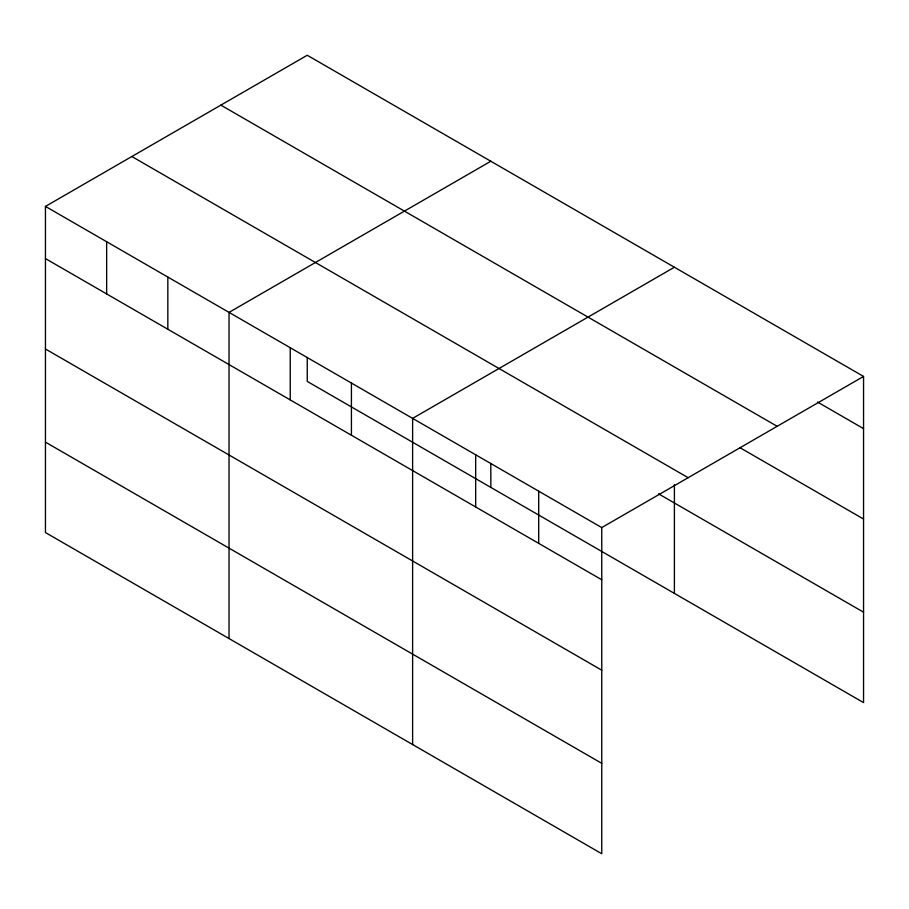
<?xml version="1.0" encoding="UTF-8"?>
<svg xmlns="http://www.w3.org/2000/svg" width="909" height="909" viewBox="0 0 909 909"><rect width="100%" height="100%" fill="white"/><g stroke="black" fill="none" stroke-linecap="round" stroke-linejoin="round"><path stroke-width="1.36" d="M45.45 206.4L601.758 527.584L601.758 853.744L45.45 532.56L45.45 206.4L307.242 55.256L863.55 376.44L863.55 702.6L307.242 381.416L307.242 357.407M490.826 161.245L229.034 312.389L229.034 638.55M674.398 267.235L412.618 418.379L412.618 744.539M601.758 527.584L863.55 376.44M817.475 402.028L863.55 428.628M220.853 105.126L777.161 426.31M739.881 447.637L863.55 519.039M131.839 156.518L688.147 477.702M658.491 493.803L863.55 612.189M45.45 258.588L601.758 579.772M45.45 348.999L601.758 670.183M45.45 442.149L601.758 763.333M674.398 484.645L674.398 593.407M538.707 491.178L538.707 543.377M490.826 463.397L490.826 487.406M475.668 454.773L475.668 506.972M351.419 383.053L351.419 435.241M290.232 347.715L290.232 399.915M167.835 277.052L167.835 329.251M106.648 241.726L106.648 293.925"/></g></svg>
